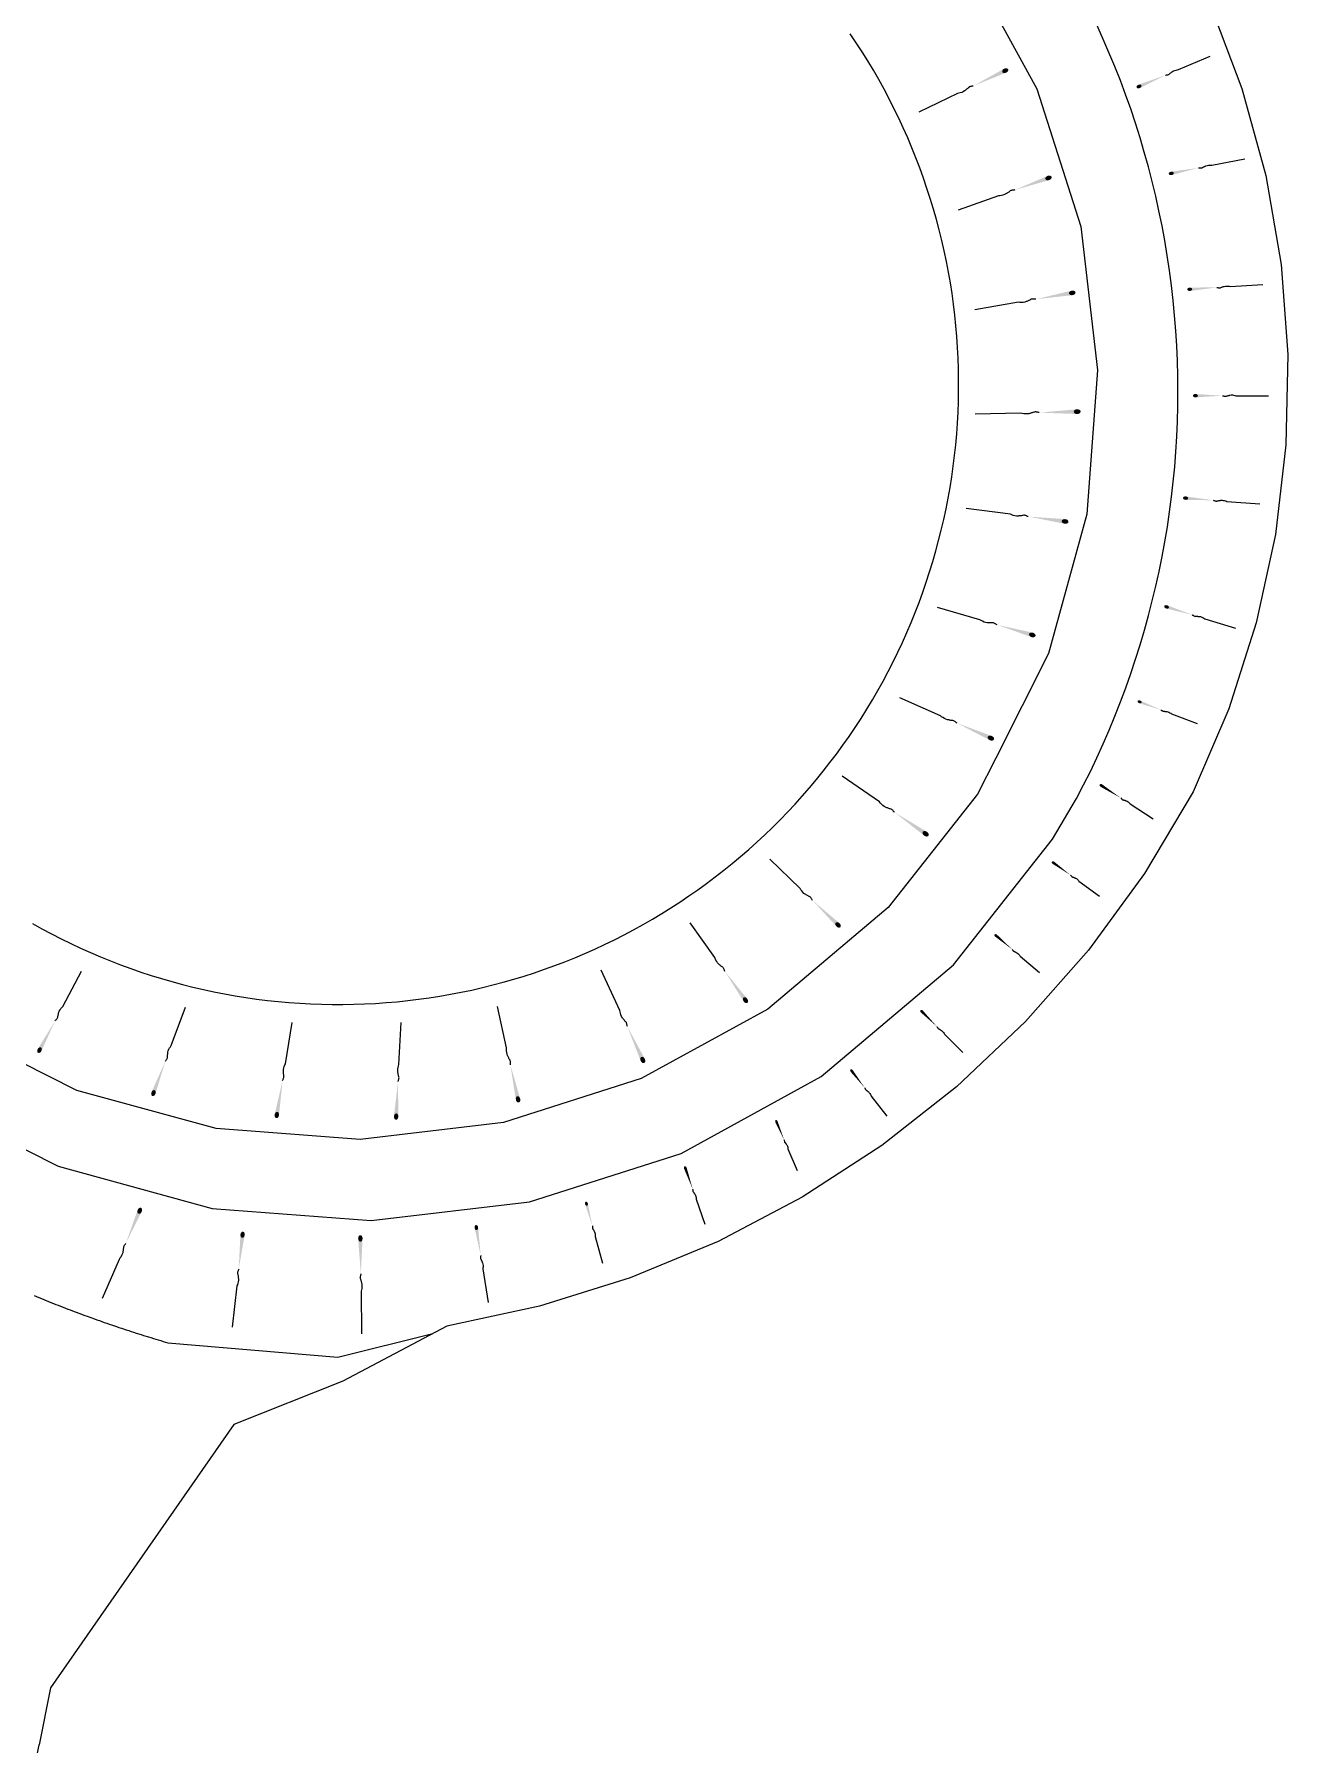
# Model space of a CAD drawing. Header units: millimetres. Extents: x 833924389 to 835767163, y 817400000 to 818811854.
# Drawn here: x 833984349 to 834032834, y 817999999 to 818066129 of the extents above; entities that cross this region are included whole.
import ezdxf

# ---------------------------------------------------------------- set-up
doc = ezdxf.new("R2010")
doc.units = ezdxf.units.MM
doc.header["$LTSCALE"] = 10
doc.header["$MEASUREMENT"] = 0
doc.layers.add('01_Base_Plan', color=5, linetype='Continuous', lineweight=5)
doc.linetypes.add('11sw3b$0$B1_BDYF', pattern='A,2.5,-0.5,[130,ltypeshp.shx,S=0.5,R=0,X=0,Y=0],-0.5', length=3.5)

msp = doc.modelspace()

# ---------------------------------------------------------------- hatches: boundary and pattern name
at = {"layer": '01_Base_Plan'}
h = msp.add_hatch(color=256, dxfattribs=at)
edge = h.paths.add_edge_path()
edge.add_ellipse((834021906, 818064720), major_axis=(-114, -54), ratio=0.683333, start_angle=0, end_angle=360)
h = msp.add_hatch(color=256, dxfattribs=at)
edge = h.paths.add_edge_path()
edge.add_ellipse((834027078, 818064109), major_axis=(93.6, 39.9), ratio=0.683333, start_angle=0, end_angle=360)
h = msp.add_hatch(color=256, dxfattribs=at)
edge = h.paths.add_edge_path()
edge.add_ellipse((834023578, 818060572), major_axis=(-119, -42), ratio=0.683333, start_angle=0, end_angle=360)
h = msp.add_hatch(color=256, dxfattribs=at)
edge = h.paths.add_edge_path()
edge.add_ellipse((834028327, 818060748), major_axis=(96.6, 19.3), ratio=0.683333, start_angle=0, end_angle=360)
h = msp.add_hatch(color=256, dxfattribs=at)
edge = h.paths.add_edge_path()
edge.add_ellipse((834029041, 818056269), major_axis=(96.1, 6.4), ratio=0.683333, start_angle=0, end_angle=360)
h = msp.add_hatch(color=256, dxfattribs=at)
edge = h.paths.add_edge_path()
edge.add_ellipse((834024497, 818056128), major_axis=(-128, -22), ratio=0.683333, start_angle=0, end_angle=360)
h = msp.add_hatch(color=256, dxfattribs=at)
edge = h.paths.add_edge_path()
edge.add_ellipse((834024688, 818051537), major_axis=(-134, -3), ratio=0.683333, start_angle=0, end_angle=360)
h = msp.add_hatch(color=256, dxfattribs=at)
edge = h.paths.add_edge_path()
edge.add_ellipse((834029260, 818052154), major_axis=(96, 0), ratio=0.683333, start_angle=0, end_angle=360)
h = msp.add_hatch(color=256, dxfattribs=at)
edge = h.paths.add_edge_path()
edge.add_ellipse((834028880, 818048194), major_axis=(97.8, -7.7), ratio=0.683333, start_angle=0, end_angle=360)
h = msp.add_hatch(color=256, dxfattribs=at)
edge = h.paths.add_edge_path()
edge.add_ellipse((834024221, 818047292), major_axis=(-130, 17), ratio=0.683333, start_angle=0, end_angle=360)
h = msp.add_hatch(color=256, dxfattribs=at)
edge = h.paths.add_edge_path()
edge.add_ellipse((834028145, 818043990), major_axis=(90.6, -28.1), ratio=0.683333, start_angle=0, end_angle=360)
h = msp.add_hatch(color=256, dxfattribs=at)
edge = h.paths.add_edge_path()
edge.add_ellipse((834022952, 818042905), major_axis=(-125, 36), ratio=0.683333, start_angle=0, end_angle=360)
h = msp.add_hatch(color=256, dxfattribs=at)
edge = h.paths.add_edge_path()
edge.add_ellipse((834027101, 818040320), major_axis=(75.5, -28.5), ratio=0.683333, start_angle=0, end_angle=360)
h = msp.add_hatch(color=256, dxfattribs=at)
edge = h.paths.add_edge_path()
edge.add_ellipse((834021351, 818038915), major_axis=(-120, 53), ratio=0.683333, start_angle=0, end_angle=360)
h = msp.add_hatch(color=256, dxfattribs=at)
edge = h.paths.add_edge_path()
edge.add_ellipse((834025628, 818037077), major_axis=(68.1, -43.3), ratio=0.683333, start_angle=0, end_angle=360)
h = msp.add_hatch(color=256, dxfattribs=at)
edge = h.paths.add_edge_path()
edge.add_ellipse((834018828, 818035218), major_axis=(-110, 76), ratio=0.683333, start_angle=0, end_angle=360)
h = msp.add_hatch(color=256, dxfattribs=at)
edge = h.paths.add_edge_path()
edge.add_ellipse((834023771, 818034095), major_axis=(60.6, -43.7), ratio=0.683333, start_angle=0, end_angle=360)
h = msp.add_hatch(color=256, dxfattribs=at)
edge = h.paths.add_edge_path()
edge.add_ellipse((834015439, 818031695), major_axis=(-89.8, 86.4), ratio=0.683333, start_angle=0, end_angle=360)
h = msp.add_hatch(color=256, dxfattribs=at)
edge = h.paths.add_edge_path()
edge.add_ellipse((834021553, 818031278), major_axis=(57, -48.5), ratio=0.683333, start_angle=0, end_angle=360)
h = msp.add_hatch(color=256, dxfattribs=at)
edge = h.paths.add_edge_path()
edge.add_ellipse((834011860, 818028785), major_axis=(-73, 102), ratio=0.683333, start_angle=0, end_angle=360)
h = msp.add_hatch(color=256, dxfattribs=at)
edge = h.paths.add_edge_path()
edge.add_ellipse((834018683, 818028345), major_axis=(53.6, -53.6), ratio=0.683333, start_angle=0, end_angle=360)
h = msp.add_hatch(color=256, dxfattribs=at)
edge = h.paths.add_edge_path()
edge.add_ellipse((833984555, 818026854), major_axis=(55, 104), ratio=0.683333, start_angle=0, end_angle=360)
h = msp.add_hatch(color=256, dxfattribs=at)
edge = h.paths.add_edge_path()
edge.add_ellipse((834007887, 818026473), major_axis=(-55, 118), ratio=0.683333, start_angle=0, end_angle=360)
h = msp.add_hatch(color=256, dxfattribs=at)
edge = h.paths.add_edge_path()
edge.add_ellipse((834015966, 818026049), major_axis=(46.2, -59.6), ratio=0.683333, start_angle=0, end_angle=360)
h = msp.add_hatch(color=256, dxfattribs=at)
edge = h.paths.add_edge_path()
edge.add_ellipse((833988961, 818025193), major_axis=(42, 113), ratio=0.683333, start_angle=0, end_angle=360)
h = msp.add_hatch(color=256, dxfattribs=at)
edge = h.paths.add_edge_path()
edge.add_ellipse((834003063, 818024951), major_axis=(-27, 122), ratio=0.683333, start_angle=0, end_angle=360)
h = msp.add_hatch(color=256, dxfattribs=at)
edge = h.paths.add_edge_path()
edge.add_ellipse((833993732, 818024345), major_axis=(20, 122), ratio=0.683333, start_angle=0, end_angle=360)
h = msp.add_hatch(color=256, dxfattribs=at)
edge = h.paths.add_edge_path()
edge.add_ellipse((833998346, 818024285), major_axis=(7, 123), ratio=0.683333, start_angle=0, end_angle=360)
h = msp.add_hatch(color=256, dxfattribs=at)
edge = h.paths.add_edge_path()
edge.add_ellipse((834013056, 818024087), major_axis=(27.4, -64.3), ratio=0.683333, start_angle=0, end_angle=360)
h = msp.add_hatch(color=256, dxfattribs=at)
edge = h.paths.add_edge_path()
edge.add_ellipse((834009534, 818022291), major_axis=(25.8, -73.6), ratio=0.683333, start_angle=0, end_angle=360)
h = msp.add_hatch(color=256, dxfattribs=at)
edge = h.paths.add_edge_path()
edge.add_ellipse((833988431, 818020644), major_axis=(-49, -115), ratio=0.683333, start_angle=0, end_angle=360)
h = msp.add_hatch(color=256, dxfattribs=at)
edge = h.paths.add_edge_path()
edge.add_ellipse((834005708, 818020915), major_axis=(21.1, -78), ratio=0.683333, start_angle=0, end_angle=360)
h = msp.add_hatch(color=256, dxfattribs=at)
edge = h.paths.add_edge_path()
edge.add_ellipse((834001449, 818019996), major_axis=(15.5, -98.4), ratio=0.683333, start_angle=0, end_angle=360)
h = msp.add_hatch(color=256, dxfattribs=at)
edge = h.paths.add_edge_path()
edge.add_ellipse((833992408, 818019718), major_axis=(-13, -121), ratio=0.683333, start_angle=0, end_angle=360)
h = msp.add_hatch(color=256, dxfattribs=at)
edge = h.paths.add_edge_path()
edge.add_ellipse((833996964, 818019575), major_axis=(2, -126), ratio=0.683333, start_angle=0, end_angle=360)

# ---------------------------------------------------------------- linework, layer by layer
for p, q in [((834028602, 818064758), (834029833, 818065283)), ((834020055, 818063836), (834018558, 818063121)), ((834029899, 818061063), (834031170, 818061317)), ((834021643, 818059881), (834020079, 818059322)), ((834030605, 818056373), (834031869, 818056457)), ((834022412, 818055767), (834020726, 818055475)), ((834030822, 818052154), (834032085, 818052154)), ((834022506, 818051481), (834020743, 818051436)), ((834022104, 818047571), (834020393, 818047796)), ((834030471, 818048068), (834031758, 818047967)), ((834020923, 818043489), (834019283, 818043961)), ((834029620, 818043532), (834030812, 818043163)), ((834019403, 818039778), (834017827, 818040476)), ((834028331, 818039856), (834029324, 818039481)), ((834017040, 818036447), (834015595, 818037441)), ((834026736, 818036372), (834027632, 818035802)), ((834013978, 818033102), (834012796, 818034239)), ((834024758, 818033384), (834025556, 818032810)), ((834010674, 818030441), (834009714, 818031779)), ((834022482, 818030488), (834023232, 818029849)), ((833985455, 818028543), (833986181, 818029908)), ((834006998, 818028391), (834006279, 818029942)), ((833989645, 818027027), (833990199, 818028510)), ((834002622, 818026937), (834002265, 818028543)), ((833994063, 818026326), (833994330, 818027927)), ((833998457, 818026294), (833998546, 818027919)), ((834019555, 818027473), (834020259, 818026768)), ((834016718, 818025079), (834017326, 818024295)), ((834013502, 818023040), (834013862, 818022195)), ((834009953, 818021092), (834010292, 818020123)), ((834006050, 818019644), (834006327, 818018618)), ((833987630, 818018766), (833986982, 818017249)), ((834001701, 818018394), (834001904, 818017099)), ((833992187, 818017741), (833992010, 818016142)), ((833996991, 818017532), (833997013, 818015880))]:
    msp.add_line(p, q, dxfattribs=at)
at = {"layer": '01_Base_Plan', "flags": 128}
for points in [[(833995734, 818081667), (834001303, 818081248), (834006691, 818079774), (834012128, 818077028), (834016511, 818073566), (834020443, 818068914), (834023125, 818064014), (834024823, 818058693), (834025475, 818053146), (834025056, 818047577), (834023582, 818042189), (834021539, 818038145), (834020836, 818036752), (834017374, 818032369), (834012721, 818028437), (834007822, 818025755), (834002501, 818024057), (833996954, 818023405), (833991384, 818023824), (833985997, 818025298), (833980560, 818028044), (833976177, 818031506), (833972245, 818036159), (833970936, 818038290)], [(834029822, 818067297), (834031060, 818064032), (834031980, 818060665), (834032573, 818057224), (834032834, 818053743), (834032761, 818050252), (834032353, 818046785), (834031615, 818043373), (834030554, 818040047), (834029179, 818036838), (834027289, 818033686), (834025120, 818030720), (834022690, 818027963), (834020020, 818025438), (834017132, 818023167), (834014049, 818021167), (834010797, 818019456), (834007403, 818018048), (834003895, 818016954), (834000302, 818016183), (833996289, 818014060), (833992070, 818012382), (833984980, 818002204), (833984536, 818000000)], [(833979300, 818025382), (833985276, 818022363), (833991233, 818020733), (833997379, 818020271), (834003500, 818020990), (834009372, 818022864), (834014789, 818025830), (834019903, 818030152), (834023739, 818035009), (834024667, 818036588), (834024937, 818037107), (834025198, 818037631), (834025450, 818038159), (834025692, 818038692), (834025926, 818039228), (834026149, 818039769), (834026364, 818040313), (834026568, 818040862), (834026764, 818041413), (834026949, 818041968), (834027125, 818042526), (834027291, 818043087), (834027447, 818043651), (834027593, 818044217), (834027730, 818044786), (834027856, 818045358), (834027973, 818045931), (834028079, 818046506), (834028176, 818047083), (834028262, 818047662), (834028338, 818048242), (834028404, 818048824), (834028460, 818049406), (834028506, 818049989), (834028541, 818050573), (834028567, 818051158), (834028582, 818051743), (834028587, 818052328), (834028581, 818052913), (834028566, 818053498), (834028540, 818054082), (834028504, 818054666), (834028458, 818055250), (834028402, 818055832), (834028336, 818056413), (834028259, 818056993), (834028173, 818057572), (834028076, 818058149), (834027969, 818058724), (834027852, 818059297), (834027725, 818059869), (834027589, 818060438), (834027442, 818061004), (834027285, 818061568), (834027119, 818062129), (834026943, 818062687), (834026757, 818063241), (834026562, 818063793), (834026357, 818064341), (834026142, 818064885), (834025918, 818065426), (834025685, 818065962), (834025442, 818066494)], [(833984280, 818031747), (833984646, 818031544), (833985015, 818031346), (833985387, 818031156), (833985763, 818030972), (833986142, 818030794), (833986524, 818030623), (833986909, 818030459), (833987297, 818030302), (833987688, 818030151), (833988081, 818030007), (833988476, 818029870), (833988874, 818029740), (833989274, 818029617), (833989676, 818029501), (833990080, 818029392), (833990486, 818029290), (833990894, 818029195), (833991303, 818029108), (833991714, 818029027), (833992126, 818028954), (833992539, 818028887), (833992953, 818028829), (833993369, 818028777), (833993785, 818028732), (833994202, 818028695), (833994619, 818028665), (833995037, 818028643), (833995455, 818028627), (833995874, 818028619), (833996292, 818028619), (833996711, 818028625), (833997129, 818028639), (833997547, 818028660), (833997965, 818028689), (833998382, 818028725), (833998798, 818028768), (833999214, 818028818), (833999628, 818028875), (834000042, 818028940), (834000454, 818029012), (834000865, 818029091), (834001274, 818029178), (834001682, 818029271), (834002089, 818029372), (834002493, 818029479), (834002896, 818029594), (834003296, 818029716), (834003694, 818029844), (834004090, 818029980), (834004484, 818030123), (834004875, 818030272), (834005263, 818030428), (834005649, 818030591), (834006031, 818030760), (834006411, 818030937), (834006788, 818031120), (834007161, 818031309), (834007531, 818031505), (834007897, 818031707), (834008260, 818031916), (834008619, 818032131), (834008974, 818032352), (834009326, 818032579), (834009673, 818032813), (834010016, 818033052), (834010355, 818033297), (834010690, 818033549), (834011020, 818033806), (834011346, 818034069), (834011667, 818034337), (834011983, 818034611), (834012295, 818034891), (834012601, 818035176), (834012903, 818035466), (834013199, 818035761), (834013491, 818036062), (834013777, 818036368), (834014057, 818036678), (834014332, 818036994), (834014602, 818037314), (834014866, 818037639), (834015124, 818037968), (834015377, 818038302), (834015623, 818038640), (834015864, 818038982), (834016098, 818039329), (834016327, 818039680), (834016549, 818040034), (834016766, 818040393), (834016975, 818040755), (834017179, 818041120), (834017376, 818041490), (834017567, 818041862), (834017751, 818042238), (834017928, 818042617), (834018099, 818042999), (834018263, 818043384), (834018421, 818043772), (834018571, 818044162), (834018715, 818044556), (834018852, 818044951), (834018982, 818045349), (834019105, 818045749), (834019221, 818046151), (834019330, 818046555), (834019432, 818046961), (834019527, 818047369), (834019615, 818047778), (834019695, 818048189), (834019769, 818048601), (834019835, 818049014), (834019894, 818049428), (834019946, 818049844), (834019990, 818050260), (834020027, 818050677), (834020057, 818051094), (834020080, 818051512), (834020095, 818051930), (834020103, 818052349), (834020104, 818052767), (834020097, 818053186), (834020083, 818053604), (834020062, 818054022), (834020034, 818054440), (834019998, 818054857), (834019955, 818055273), (834019904, 818055689), (834019847, 818056103), (834019782, 818056517), (834019710, 818056929), (834019631, 818057340), (834019545, 818057749), (834019451, 818058157), (834019351, 818058564), (834019243, 818058968), (834019128, 818059371), (834019007, 818059771), (834018878, 818060169), (834018742, 818060565), (834018600, 818060959), (834018451, 818061350), (834018294, 818061738), (834018132, 818062124), (834017962, 818062506), (834017786, 818062886), (834017603, 818063262), (834017414, 818063636), (834017218, 818064006), (834017015, 818064372), (834016807, 818064735), (834016592, 818065094), (834016371, 818065449), (834016143, 818065801), (834015910, 818066148)], [(834028103, 818064545), (834028123, 818064549), (834028144, 818064552), (834028164, 818064556), (834028185, 818064560), (834028206, 818064563), (834028225, 818064570), (834028242, 818064582), (834028258, 818064596), (834028274, 818064611), (834028290, 818064625), (834028307, 818064637), (834028323, 818064650), (834028340, 818064662), (834028357, 818064674), (834028374, 818064687), (834028415, 818064711), (834028462, 818064730), (834028512, 818064744), (834028560, 818064753), (834028602, 818064758)], [(834020661, 818064126), (834020636, 818064120), (834020611, 818064115), (834020585, 818064109), (834020560, 818064104), (834020535, 818064098), (834020511, 818064089), (834020491, 818064073), (834020472, 818064055), (834020453, 818064035), (834020434, 818064017), (834020413, 818064001), (834020393, 818063985), (834020373, 818063969), (834020353, 818063952), (834020333, 818063936), (834020283, 818063904), (834020226, 818063878), (834020165, 818063858), (834020106, 818063844), (834020055, 818063836)], [(834029384, 818060959), (834029404, 818060959), (834029425, 818060958), (834029445, 818060958), (834029465, 818060957), (834029485, 818060956), (834029505, 818060959), (834029523, 818060967), (834029541, 818060977), (834029559, 818060988), (834029577, 818060998), (834029596, 818061007), (834029614, 818061015), (834029633, 818061023), (834029651, 818061032), (834029669, 818061040), (834029713, 818061055), (834029762, 818061063), (834029812, 818061067), (834029859, 818061066), (834029899, 818061063)], [(834022277, 818060107), (834022251, 818060105), (834022225, 818060102), (834022200, 818060099), (834022174, 818060096), (834022148, 818060093), (834022124, 818060086), (834022102, 818060073), (834022081, 818060056), (834022060, 818060038), (834022039, 818060023), (834022017, 818060009), (834021995, 818059995), (834021974, 818059980), (834021952, 818059966), (834021930, 818059952), (834021878, 818059926), (834021818, 818059906), (834021755, 818059892), (834021695, 818059884), (834021643, 818059881)], [(834030093, 818056339), (834030112, 818056336), (834030132, 818056332), (834030151, 818056329), (834030171, 818056326), (834030190, 818056323), (834030210, 818056323), (834030229, 818056328), (834030247, 818056336), (834030266, 818056344), (834030285, 818056352), (834030304, 818056357), (834030323, 818056363), (834030342, 818056369), (834030361, 818056375), (834030379, 818056380), (834030424, 818056389), (834030472, 818056391), (834030521, 818056388), (834030566, 818056382), (834030605, 818056373)], [(834023095, 818055885), (834023068, 818055887), (834023042, 818055888), (834023015, 818055890), (834022988, 818055892), (834022962, 818055893), (834022936, 818055890), (834022911, 818055881), (834022887, 818055868), (834022863, 818055853), (834022839, 818055841), (834022814, 818055831), (834022790, 818055820), (834022765, 818055810), (834022740, 818055799), (834022716, 818055789), (834022658, 818055771), (834022593, 818055761), (834022527, 818055758), (834022465, 818055761), (834022412, 818055767)], [(834030310, 818052154), (834030330, 818052149), (834030349, 818052145), (834030368, 818052140), (834030387, 818052136), (834030406, 818052131), (834030426, 818052130), (834030445, 818052134), (834030464, 818052140), (834030483, 818052148), (834030502, 818052154), (834030522, 818052158), (834030541, 818052163), (834030560, 818052167), (834030579, 818052172), (834030598, 818052176), (834030643, 818052182), (834030691, 818052181), (834030739, 818052174), (834030784, 818052165), (834030822, 818052154)], [(834023221, 818051500), (834023194, 818051505), (834023167, 818051511), (834023140, 818051516), (834023113, 818051522), (834023086, 818051528), (834023059, 818051529), (834023032, 818051523), (834023006, 818051513), (834022979, 818051502), (834022953, 818051493), (834022926, 818051486), (834022899, 818051479), (834022873, 818051472), (834022846, 818051465), (834022820, 818051458), (834022758, 818051449), (834022691, 818051448), (834022623, 818051455), (834022560, 818051467), (834022506, 818051481)], [(834029950, 818048110), (834029969, 818048103), (834029988, 818048097), (834030008, 818048091), (834030027, 818048085), (834030046, 818048079), (834030065, 818048076), (834030085, 818048078), (834030105, 818048084), (834030125, 818048090), (834030146, 818048094), (834030165, 818048097), (834030185, 818048100), (834030205, 818048103), (834030225, 818048106), (834030245, 818048109), (834030291, 818048111), (834030340, 818048106), (834030388, 818048096), (834030433, 818048083), (834030471, 818048068)], [(834022797, 818047480), (834022772, 818047490), (834022747, 818047499), (834022722, 818047509), (834022697, 818047518), (834022671, 818047527), (834022646, 818047533), (834022619, 818047531), (834022592, 818047525), (834022564, 818047519), (834022537, 818047514), (834022511, 818047512), (834022484, 818047509), (834022457, 818047506), (834022430, 818047504), (834022403, 818047501), (834022342, 818047501), (834022277, 818047511), (834022213, 818047528), (834022154, 818047549), (834022104, 818047571)], [(834029137, 818043682), (834029154, 818043672), (834029170, 818043663), (834029187, 818043653), (834029204, 818043643), (834029221, 818043633), (834029239, 818043626), (834029258, 818043624), (834029278, 818043625), (834029298, 818043626), (834029318, 818043626), (834029338, 818043625), (834029357, 818043623), (834029376, 818043622), (834029396, 818043621), (834029415, 818043619), (834029459, 818043612), (834029504, 818043596), (834029548, 818043576), (834029587, 818043554), (834029620, 818043532)], [(834021588, 818043298), (834021565, 818043311), (834021541, 818043324), (834021518, 818043337), (834021495, 818043350), (834021472, 818043363), (834021447, 818043372), (834021421, 818043374), (834021394, 818043373), (834021366, 818043370), (834021339, 818043370), (834021312, 818043371), (834021286, 818043372), (834021259, 818043374), (834021232, 818043375), (834021206, 818043376), (834021146, 818043386), (834021084, 818043405), (834021024, 818043431), (834020969, 818043460), (834020923, 818043489)], [(834020041, 818039496), (834020020, 818039512), (834019998, 818039528), (834019977, 818039544), (834019955, 818039560), (834019934, 818039577), (834019911, 818039589), (834019884, 818039595), (834019857, 818039597), (834019829, 818039598), (834019802, 818039602), (834019775, 818039607), (834019749, 818039612), (834019722, 818039617), (834019696, 818039622), (834019670, 818039627), (834019611, 818039644), (834019552, 818039672), (834019495, 818039707), (834019444, 818039743), (834019403, 818039778)], [(834027928, 818040008), (834027942, 818039999), (834027955, 818039989), (834027969, 818039980), (834027983, 818039971), (834027997, 818039962), (834028011, 818039955), (834028028, 818039952), (834028045, 818039952), (834028062, 818039952), (834028079, 818039951), (834028095, 818039949), (834028112, 818039946), (834028128, 818039944), (834028145, 818039942), (834028161, 818039940), (834028198, 818039931), (834028235, 818039916), (834028271, 818039897), (834028304, 818039876), (834028331, 818039856)], [(834017626, 818036045), (834017607, 818036065), (834017589, 818036085), (834017570, 818036105), (834017552, 818036126), (834017534, 818036146), (834017513, 818036162), (834017488, 818036173), (834017460, 818036181), (834017433, 818036187), (834017406, 818036196), (834017381, 818036206), (834017355, 818036216), (834017330, 818036226), (834017304, 818036236), (834017279, 818036246), (834017223, 818036274), (834017169, 818036313), (834017119, 818036358), (834017075, 818036405), (834017040, 818036447)], [(834026373, 818036603), (834026385, 818036591), (834026396, 818036579), (834026408, 818036567), (834026420, 818036555), (834026431, 818036544), (834026444, 818036534), (834026460, 818036528), (834026476, 818036524), (834026493, 818036521), (834026509, 818036516), (834026525, 818036511), (834026541, 818036505), (834026556, 818036500), (834026572, 818036494), (834026588, 818036489), (834026622, 818036473), (834026655, 818036450), (834026687, 818036424), (834026714, 818036397), (834026736, 818036372)], [(834014456, 818032641), (834014442, 818032663), (834014428, 818032684), (834014414, 818032706), (834014401, 818032727), (834014387, 818032749), (834014370, 818032767), (834014348, 818032781), (834014325, 818032792), (834014300, 818032802), (834014277, 818032814), (834014255, 818032827), (834014233, 818032840), (834014211, 818032853), (834014189, 818032866), (834014167, 818032879), (834014120, 818032914), (834014076, 818032958), (834014037, 818033008), (834014003, 818033057), (834013978, 818033102)], [(834024434, 818033617), (834024444, 818033606), (834024454, 818033594), (834024465, 818033583), (834024475, 818033571), (834024485, 818033559), (834024496, 818033550), (834024510, 818033544), (834024525, 818033539), (834024541, 818033535), (834024556, 818033530), (834024570, 818033524), (834024584, 818033518), (834024598, 818033512), (834024612, 818033506), (834024626, 818033500), (834024657, 818033484), (834024687, 818033461), (834024715, 818033435), (834024739, 818033409), (834024758, 818033384)], [(834011062, 818029898), (834011053, 818029922), (834011043, 818029946), (834011033, 818029969), (834011023, 818029993), (834011013, 818030017), (834011000, 818030038), (834010981, 818030056), (834010960, 818030071), (834010937, 818030086), (834010917, 818030102), (834010897, 818030119), (834010878, 818030136), (834010859, 818030152), (834010839, 818030169), (834010820, 818030186), (834010780, 818030229), (834010745, 818030281), (834010715, 818030337), (834010691, 818030392), (834010674, 818030441)], [(834022177, 818030747), (834022186, 818030734), (834022196, 818030722), (834022205, 818030709), (834022214, 818030697), (834022223, 818030685), (834022234, 818030674), (834022247, 818030667), (834022262, 818030661), (834022277, 818030656), (834022291, 818030649), (834022305, 818030642), (834022319, 818030635), (834022332, 818030628), (834022346, 818030621), (834022360, 818030614), (834022389, 818030595), (834022417, 818030570), (834022443, 818030542), (834022465, 818030514), (834022482, 818030488)], [(833985160, 818027989), (833985176, 818028007), (833985192, 818028026), (833985208, 818028044), (833985224, 818028062), (833985239, 818028080), (833985252, 818028100), (833985259, 818028123), (833985263, 818028148), (833985266, 818028173), (833985270, 818028197), (833985277, 818028220), (833985283, 818028243), (833985289, 818028267), (833985295, 818028290), (833985301, 818028313), (833985321, 818028365), (833985350, 818028416), (833985384, 818028465), (833985420, 818028508), (833985455, 818028543)], [(834007290, 818027763), (834007284, 818027789), (834007279, 818027815), (834007273, 818027841), (834007268, 818027867), (834007262, 818027893), (834007253, 818027917), (834007238, 818027939), (834007218, 818027959), (834007199, 818027978), (834007180, 818027998), (834007164, 818028019), (834007148, 818028040), (834007131, 818028061), (834007115, 818028082), (834007098, 818028103), (834007066, 818028155), (834007040, 818028214), (834007020, 818028277), (834007006, 818028338), (834006998, 818028391)], [(834019269, 818027758), (834019277, 818027745), (834019285, 818027732), (834019294, 818027719), (834019302, 818027706), (834019310, 818027692), (834019320, 818027681), (834019333, 818027672), (834019347, 818027665), (834019362, 818027659), (834019376, 818027651), (834019389, 818027643), (834019402, 818027635), (834019416, 818027627), (834019429, 818027618), (834019442, 818027610), (834019470, 818027589), (834019496, 818027561), (834019520, 818027531), (834019540, 818027500), (834019555, 818027473)], [(833989421, 818026426), (833989435, 818026447), (833989449, 818026467), (833989462, 818026488), (833989476, 818026508), (833989490, 818026529), (833989499, 818026551), (833989503, 818026575), (833989504, 818026601), (833989504, 818026626), (833989505, 818026651), (833989508, 818026676), (833989512, 818026700), (833989515, 818026725), (833989518, 818026749), (833989521, 818026774), (833989534, 818026829), (833989556, 818026885), (833989585, 818026939), (833989615, 818026987), (833989645, 818027027)], [(834002766, 818026286), (834002767, 818026312), (834002767, 818026338), (834002767, 818026363), (834002768, 818026389), (834002768, 818026415), (834002764, 818026440), (834002754, 818026463), (834002740, 818026485), (834002725, 818026508), (834002712, 818026530), (834002701, 818026554), (834002690, 818026577), (834002679, 818026600), (834002668, 818026623), (834002657, 818026646), (834002637, 818026701), (834002625, 818026762), (834002619, 818026826), (834002618, 818026886), (834002622, 818026937)], [(833993955, 818025677), (833993965, 818025700), (833993974, 818025724), (833993984, 818025747), (833993994, 818025770), (833994003, 818025794), (833994009, 818025818), (833994008, 818025843), (833994004, 818025869), (833993999, 818025895), (833993995, 818025920), (833993994, 818025945), (833993992, 818025971), (833993991, 818025996), (833993989, 818026021), (833993987, 818026047), (833993989, 818026104), (833994001, 818026165), (833994019, 818026225), (833994041, 818026280), (833994063, 818026326)], [(833998421, 818025636), (833998428, 818025660), (833998435, 818025685), (833998442, 818025709), (833998449, 818025733), (833998456, 818025758), (833998459, 818025782), (833998456, 818025807), (833998449, 818025832), (833998441, 818025858), (833998434, 818025883), (833998430, 818025908), (833998426, 818025933), (833998421, 818025958), (833998417, 818025983), (833998412, 818026008), (833998408, 818026065), (833998413, 818026127), (833998424, 818026189), (833998440, 818026246), (833998457, 818026294)], [(834016472, 818025397), (834016478, 818025383), (834016485, 818025369), (834016491, 818025355), (834016497, 818025341), (834016504, 818025327), (834016512, 818025314), (834016524, 818025304), (834016537, 818025295), (834016551, 818025287), (834016564, 818025278), (834016576, 818025268), (834016588, 818025258), (834016600, 818025249), (834016612, 818025239), (834016624, 818025229), (834016649, 818025204), (834016672, 818025174), (834016691, 818025141), (834016707, 818025108), (834016718, 818025079)], [(834013356, 818023383), (834013358, 818023369), (834013361, 818023355), (834013363, 818023341), (834013366, 818023327), (834013368, 818023312), (834013373, 818023299), (834013381, 818023287), (834013391, 818023277), (834013401, 818023266), (834013411, 818023255), (834013419, 818023243), (834013427, 818023231), (834013436, 818023220), (834013444, 818023208), (834013453, 818023197), (834013469, 818023169), (834013482, 818023136), (834013492, 818023102), (834013498, 818023069), (834013502, 818023040)], [(834009815, 818021485), (834009817, 818021469), (834009819, 818021453), (834009821, 818021437), (834009822, 818021421), (834009824, 818021405), (834009828, 818021390), (834009836, 818021376), (834009847, 818021363), (834009857, 818021351), (834009867, 818021337), (834009876, 818021324), (834009884, 818021310), (834009893, 818021297), (834009901, 818021283), (834009910, 818021270), (834009926, 818021237), (834009938, 818021200), (834009947, 818021161), (834009951, 818021124), (834009953, 818021092)], [(834005938, 818020061), (834005939, 818020044), (834005939, 818020027), (834005940, 818020011), (834005940, 818019994), (834005941, 818019978), (834005944, 818019962), (834005951, 818019947), (834005961, 818019933), (834005971, 818019919), (834005980, 818019905), (834005988, 818019890), (834005996, 818019875), (834006004, 818019861), (834006012, 818019846), (834006019, 818019831), (834006034, 818019797), (834006044, 818019757), (834006049, 818019717), (834006051, 818019678), (834006050, 818019644)], [(833987892, 818019381), (833987877, 818019361), (833987861, 818019340), (833987846, 818019319), (833987831, 818019298), (833987816, 818019278), (833987804, 818019255), (833987799, 818019230), (833987797, 818019204), (833987796, 818019177), (833987794, 818019151), (833987789, 818019125), (833987785, 818019100), (833987780, 818019075), (833987776, 818019049), (833987771, 818019024), (833987755, 818018968), (833987729, 818018911), (833987697, 818018856), (833987663, 818018807), (833987630, 818018766)], [(834001618, 818018918), (834001617, 818018898), (834001615, 818018878), (834001614, 818018857), (834001612, 818018837), (834001611, 818018816), (834001613, 818018797), (834001620, 818018778), (834001630, 818018759), (834001640, 818018740), (834001649, 818018722), (834001657, 818018703), (834001665, 818018684), (834001672, 818018665), (834001680, 818018646), (834001688, 818018627), (834001701, 818018582), (834001707, 818018533), (834001709, 818018482), (834001706, 818018435), (834001701, 818018394)], [(833992259, 818018389), (833992251, 818018365), (833992243, 818018341), (833992234, 818018318), (833992226, 818018294), (833992218, 818018270), (833992213, 818018246), (833992215, 818018221), (833992221, 818018196), (833992228, 818018171), (833992232, 818018146), (833992235, 818018121), (833992238, 818018096), (833992241, 818018071), (833992244, 818018046), (833992247, 818018021), (833992248, 818017964), (833992240, 818017903), (833992225, 818017843), (833992207, 818017787), (833992187, 818017741)], [(833996982, 818018201), (833996976, 818018176), (833996971, 818018151), (833996965, 818018126), (833996960, 818018101), (833996954, 818018076), (833996953, 818018050), (833996958, 818018025), (833996967, 818018000), (833996977, 818017975), (833996985, 818017950), (833996991, 818017925), (833996998, 818017900), (833997004, 818017875), (833997010, 818017850), (833997016, 818017825), (833997024, 818017767), (833997024, 818017704), (833997017, 818017641), (833997005, 818017582), (833996991, 818017532)], [(833984348, 818017362), (833984440, 818017324), (833984533, 818017286), (833984625, 818017248), (833984718, 818017211), (833984811, 818017173), (833984997, 818017099), (833985089, 818017062), (833985183, 818017026), (833985276, 818016989), (833985555, 818016881), (833985649, 818016845), (833985742, 818016809), (833985836, 818016774), (833985929, 818016739), (833986117, 818016669), (833986210, 818016634), (833986304, 818016600), (833986398, 818016565), (833986680, 818016463), (833986775, 818016430), (833986869, 818016397), (833986963, 818016363), (833987058, 818016330), (833987152, 818016298), (833987247, 818016265), (833987341, 818016232), (833987531, 818016168), (833987625, 818016136), (833987720, 818016104), (833987910, 818016042), (833988005, 818016010), (833988100, 818015980), (833988195, 818015949), (833988291, 818015918), (833988481, 818015858), (833988577, 818015828), (833988767, 818015768), (833988863, 818015739), (833988959, 818015709), (833989054, 818015680), (833989150, 818015651), (833989246, 818015623), (833989342, 818015594), (833989516, 818015543), (833996097, 818014985), (833999766, 818015900)]]:
    msp.add_lwpolyline(points, dxfattribs=at)
at = {"layer": '01_Base_Plan', "linetype": '11sw3b$0$B1_BDYF', "flags": 128}
msp.add_lwpolyline([(834005075, 817875784), (834004958, 817875871), (833993616, 817884351), (833976235, 817897344), (833975427, 817898707), (833974886, 817900196), (833974631, 817901760), (833974671, 817903345), (833975004, 817904894), (833975620, 817906354), (833982802, 817916344), (833984151, 817998092), (833984535, 818000000)], dxfattribs=at)
at = {"layer": '01_Base_Plan'}
for points in [[(834020661, 818064126), (834021943, 818064642), (834021869, 818064798)], [(834028103, 818064545), (834027051, 818064173), (834027105, 818064045)], [(834029384, 818060959), (834028314, 818060814), (834028340, 818060682)], [(834023095, 818055885), (834024512, 818056041), (834024482, 818056216)], [(834029950, 818048110), (834028885, 818048261), (834028874, 818048128)], [(834021588, 818043298), (834022927, 818042820), (834022976, 818042990)], [(834027928, 818040008), (834027121, 818040371), (834027082, 818040268)], [(834020041, 818039496), (834021315, 818038833), (834021388, 818038997)], [(834026373, 818036603), (834025658, 818037124), (834025598, 818037031)], [(834011062, 818029898), (834011790, 818028735), (834011929, 818028834)], [(833989421, 818026426), (833988884, 818025222), (833989038, 818025164)], [(834002766, 818026286), (834002979, 818024932), (834003146, 818024969)], [(834016472, 818025397), (834016007, 818026081), (834015925, 818026018)], [(834013356, 818023383), (834013100, 818024105), (834013012, 818024068)], [(834009815, 818021485), (834009584, 818022308), (834009483, 818022273)], [(833987892, 818019381), (833988509, 818020610), (833988352, 818020677)], [(834001618, 818018918), (834001517, 818020006), (834001382, 818019985)]]:
    msp.add_solid(points, dxfattribs=at)
at = {"layer": '01_Base_Plan', "extrusion": (0, 0, -1)}
for points in [[(-834022277, 818060107), (-834023607, 818060491), (-834023549, 818060653)], [(-834030093, 818056339), (-834029037, 818056335), (-834029046, 818056203)], [(-834023221, 818051500), (-834024690, 818051445), (-834024685, 818051628)], [(-834030310, 818052154), (-834029260, 818052219), (-834029260, 818052088)], [(-834022797, 818047480), (-834024209, 818047203), (-834024232, 818047381)], [(-834029137, 818043682), (-834028164, 818044052), (-834028126, 818043928)], [(-834017626, 818036045), (-834018776, 818035143), (-834018879, 818035293)], [(-834024434, 818033617), (-834023800, 818034137), (-834023741, 818034054)], [(-834014456, 818032641), (-834015380, 818031634), (-834015498, 818031757)], [(-834022177, 818030747), (-834021586, 818031317), (-834021520, 818031239)], [(-833985160, 818027989), (-833984484, 818026891), (-833984626, 818026816)], [(-834019269, 818027758), (-834018719, 818028381), (-834018646, 818028308)], [(-834007290, 818027763), (-834007807, 818026435), (-834007968, 818026510)], [(-833993955, 818025677), (-833993649, 818024358), (-833993816, 818024331)], [(-833998421, 818025636), (-833998262, 818024289), (-833998431, 818024280)], [(-834005938, 818020061), (-834005761, 818020929), (-834005655, 818020900)], [(-833992259, 818018389), (-833992491, 818019709), (-833992325, 818019727)], [(-833996982, 818018201), (-833997049, 818019577), (-833996878, 818019574)]]:
    msp.add_solid(points, dxfattribs=at)

doc.saveas('drawing.dxf')
